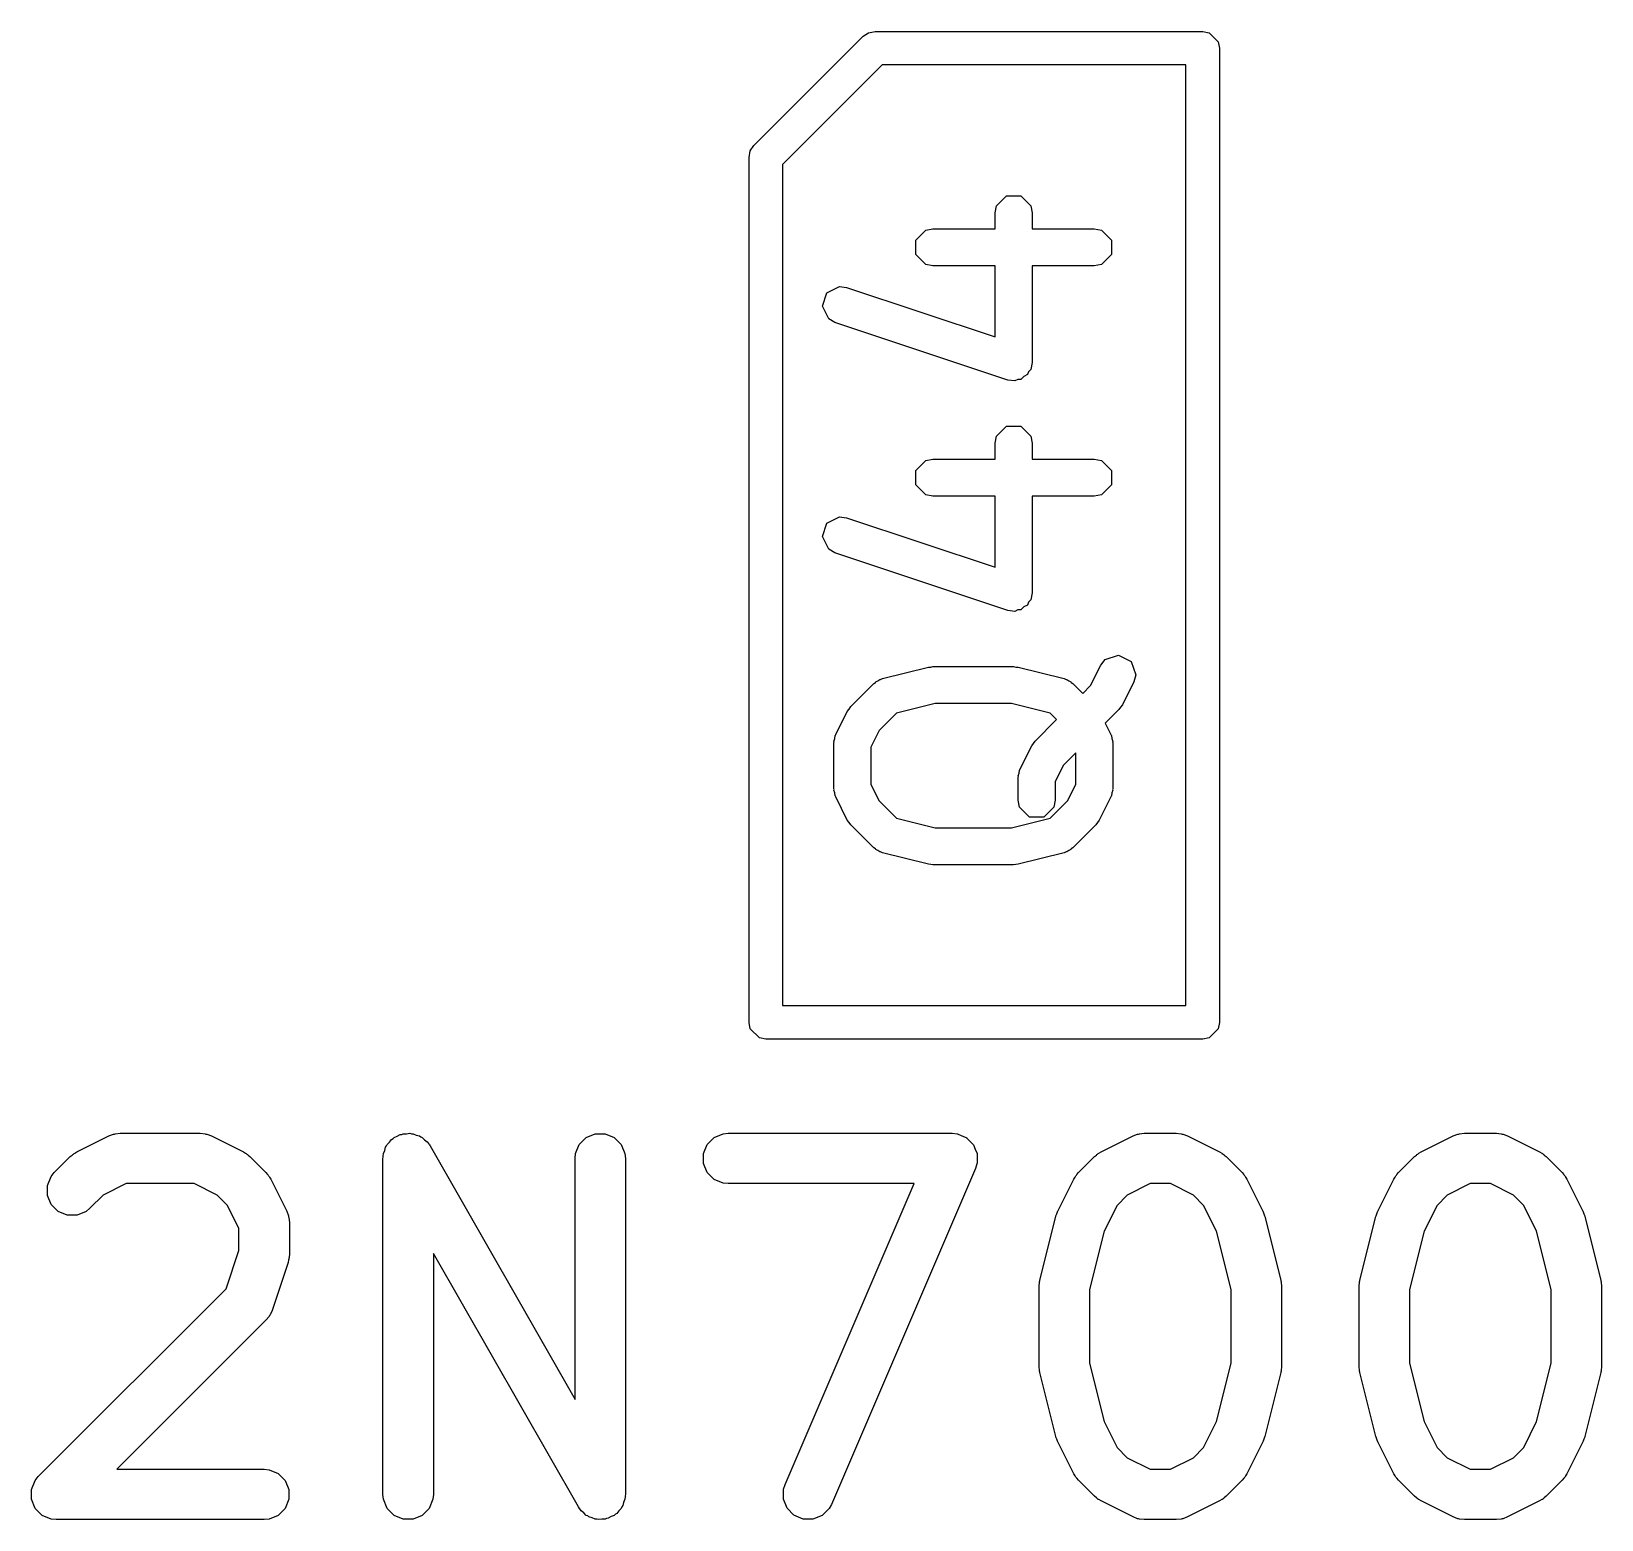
# Model space of a CAD drawing. Header units: millimetres. Extents: x 129 to 276, y -185 to -58.
# Drawn here: x 128.915 to 133.587, y -106.68 to -102.25 of the extents above; entities that cross this region are included whole.
import ezdxf

# ---------------------------------------------------------------- set-up
doc = ezdxf.new("R2010")
doc.units = ezdxf.units.MM
doc.layers.add('F.Fab', color=9, linetype='CONTINUOUS', true_color=0xafafaf)

msp = doc.modelspace()

# ---------------------------------------------------------------- linework, layer by layer
at = {"layer": 'F.Fab', "linetype": 'CONTINUOUS'}
for p, q in [((131.064645, -102.589645), (131.389644, -102.264645)), ((131.389644, -102.264645), (131.405865, -102.253806)), ((131.405865, -102.253806), (131.405866, -102.253806)), ((131.405866, -102.253806), (131.425, -102.25)), ((131.425, -102.25), (132.4, -102.25)), ((132.4, -102.25), (132.419134, -102.253806)), ((132.419134, -102.253806), (132.446194, -102.280866)), ((132.446194, -102.280866), (132.45, -102.3)), ((132.45, -102.3), (132.45, -105.2)), ((131.445711, -102.35), (131.15, -102.64571)), ((132.35, -102.35), (131.445711, -102.35)), ((132.35, -105.15), (132.35, -102.35)), ((131.053806, -102.605866), (131.064645, -102.589645)), ((131.05, -102.625), (131.053806, -102.605866)), ((131.05, -105.2), (131.05, -102.625)), ((131.15, -102.64571), (131.15, -105.15)), ((131.786552, -102.768951), (131.816317, -102.739186)), ((131.816317, -102.739186), (131.858413, -102.739186)), ((131.858413, -102.739186), (131.888178, -102.768951)), ((131.782365, -102.789999), (131.786552, -102.768951)), ((131.782365, -102.837857), (131.782365, -102.789999)), ((131.888178, -102.768951), (131.892365, -102.789999)), ((131.892365, -102.789999), (131.892365, -102.837857)), ((131.576317, -102.842044), (131.597365, -102.837857)), ((131.597365, -102.837857), (131.782365, -102.837857)), ((131.892365, -102.837857), (132.077365, -102.837857)), ((132.077365, -102.837857), (132.098413, -102.842044)), ((131.546552, -102.871809), (131.576317, -102.842044)), ((131.546552, -102.913905), (131.546552, -102.871809)), ((132.098413, -102.842044), (132.128178, -102.871809)), ((132.128178, -102.871809), (132.128178, -102.913905)), ((131.576317, -102.94367), (131.546552, -102.913905)), ((132.128178, -102.913905), (132.098413, -102.94367)), ((131.597365, -102.947857), (131.576317, -102.94367)), ((131.782365, -102.947857), (131.597365, -102.947857)), ((131.782365, -103.159405), (131.782365, -102.947857)), ((132.077365, -102.947857), (131.892365, -102.947857)), ((131.892365, -102.947857), (131.892365, -103.235714)), ((132.098413, -102.94367), (132.077365, -102.947857)), ((131.281531, -103.028249), (131.319181, -103.009424)), ((131.319181, -103.009424), (131.340473, -103.012107)), ((131.340473, -103.012107), (131.782365, -103.159405)), ((131.268219, -103.068184), (131.281531, -103.028249)), ((131.287044, -103.105834), (131.268219, -103.068184)), ((131.305687, -103.116463), (131.287044, -103.105834)), ((131.819972, -103.287891), (131.305687, -103.116463)), ((131.888178, -103.256762), (131.881776, -103.263163)), ((131.892365, -103.235714), (131.888178, -103.256762)), ((131.841264, -103.290575), (131.819972, -103.287891)), ((131.84936, -103.286527), (131.841264, -103.290575)), ((131.858413, -103.286527), (131.84936, -103.286527)), ((131.867466, -103.277474), (131.858413, -103.286527)), ((131.878914, -103.27175), (131.867466, -103.277474)), ((131.881776, -103.263163), (131.878914, -103.27175)), ((131.786552, -103.454665), (131.816317, -103.4249)), ((131.816317, -103.4249), (131.858413, -103.4249)), ((131.858413, -103.4249), (131.888178, -103.454665)), ((131.782365, -103.475713), (131.786552, -103.454665)), ((131.782365, -103.523571), (131.782365, -103.475713)), ((131.888178, -103.454665), (131.892365, -103.475713)), ((131.892365, -103.475713), (131.892365, -103.523571)), ((131.546552, -103.557523), (131.576317, -103.527758)), ((131.576317, -103.527758), (131.597365, -103.523571)), ((131.597365, -103.523571), (131.782365, -103.523571)), ((131.892365, -103.523571), (132.077365, -103.523571)), ((132.077365, -103.523571), (132.098413, -103.527758)), ((132.098413, -103.527758), (132.128178, -103.557523)), ((131.546552, -103.599619), (131.546552, -103.557523)), ((132.128178, -103.557523), (132.128178, -103.599619)), ((131.576317, -103.629384), (131.546552, -103.599619)), ((131.597365, -103.633571), (131.576317, -103.629384)), ((132.098413, -103.629384), (132.077365, -103.633571)), ((132.128178, -103.599619), (132.098413, -103.629384)), ((131.782365, -103.633571), (131.597365, -103.633571)), ((131.782365, -103.845119), (131.782365, -103.633571)), ((132.077365, -103.633571), (131.892365, -103.633571)), ((131.892365, -103.633571), (131.892365, -103.921428)), ((131.268219, -103.753898), (131.281531, -103.713963)), ((131.281531, -103.713963), (131.319181, -103.695138)), ((131.319181, -103.695138), (131.340473, -103.697821)), ((131.340473, -103.697821), (131.782365, -103.845119)), ((131.287044, -103.791548), (131.268219, -103.753898)), ((131.305687, -103.802177), (131.287044, -103.791548)), ((131.819972, -103.973605), (131.305687, -103.802177)), ((131.878914, -103.957464), (131.867466, -103.963188)), ((131.881776, -103.948877), (131.878914, -103.957464)), ((131.888178, -103.942476), (131.881776, -103.948877)), ((131.892365, -103.921428), (131.888178, -103.942476)), ((131.841264, -103.976289), (131.819972, -103.973605)), ((131.84936, -103.972241), (131.841264, -103.976289)), ((131.858413, -103.972241), (131.84936, -103.972241)), ((131.867466, -103.963188), (131.858413, -103.972241)), ((131.446883, -104.176641), (131.584026, -104.142356)), ((131.584026, -104.142356), (131.590757, -104.142028)), ((131.590757, -104.142028), (131.597365, -104.140714)), ((131.597365, -104.140714), (131.837365, -104.140714)), ((131.837365, -104.140714), (131.843972, -104.142028)), ((131.843972, -104.142028), (131.850704, -104.142356)), ((131.850704, -104.142356), (131.987848, -104.176641)), ((132.06645, -104.197418), (132.096744, -104.136831)), ((132.096744, -104.136831), (132.109902, -104.119878)), ((132.109902, -104.119878), (132.149836, -104.106566)), ((132.149836, -104.106566), (132.187487, -104.125393)), ((132.187487, -104.125393), (132.200798, -104.165327)), ((131.35276, -104.25968), (131.421331, -104.191108)), ((131.421331, -104.191108), (131.426284, -104.187798)), ((131.426284, -104.187798), (131.427479, -104.185808)), ((131.427479, -104.185808), (131.433572, -104.182929)), ((131.433572, -104.182929), (131.439175, -104.179186)), ((131.439175, -104.179186), (131.441496, -104.179185)), ((131.441496, -104.179185), (131.446883, -104.176641)), ((131.987848, -104.176641), (131.993235, -104.179186)), ((131.993235, -104.179186), (131.995555, -104.179186)), ((131.995555, -104.179186), (132.001155, -104.182927)), ((132.001155, -104.182927), (132.007252, -104.185808)), ((132.007252, -104.185808), (132.008446, -104.187799)), ((132.008446, -104.187799), (132.013399, -104.191108)), ((132.013399, -104.191108), (132.043079, -104.220788)), ((132.19513, -104.186025), (132.160844, -104.254596)), ((132.200798, -104.165327), (132.19513, -104.186025)), ((132.043079, -104.220788), (132.06645, -104.197418)), ((131.308172, -104.342545), (131.342458, -104.273974)), ((131.342458, -104.273974), (131.347857, -104.267017)), ((131.347857, -104.267017), (131.35276, -104.25968)), ((131.488339, -104.279662), (131.436852, -104.331151)), ((131.604137, -104.250714), (131.488339, -104.279662)), ((131.830594, -104.250714), (131.604137, -104.250714)), ((131.946389, -104.279662), (131.830594, -104.250714)), ((131.965297, -104.29857), (131.946389, -104.279662)), ((132.150542, -104.268889), (132.110001, -104.30943)), ((132.15544, -104.261558), (132.150542, -104.268889)), ((132.160844, -104.254596), (132.15544, -104.261558)), ((131.436852, -104.331151), (131.412365, -104.380125)), ((131.901331, -104.362537), (131.965297, -104.29857)), ((132.110001, -104.30943), (132.126558, -104.342545)), ((131.302365, -104.367142), (131.302902, -104.364439)), ((131.302365, -104.504285), (131.302365, -104.367142)), ((131.302504, -104.363243), (131.304831, -104.354745)), ((131.302902, -104.364439), (131.302504, -104.363243)), ((131.304831, -104.354745), (131.306552, -104.346094)), ((131.306552, -104.346094), (131.307444, -104.345201)), ((131.307444, -104.345201), (131.308172, -104.342545)), ((131.412365, -104.380125), (131.412365, -104.491301)), ((131.856743, -104.445403), (131.891028, -104.376832)), ((131.891028, -104.376832), (131.896434, -104.369865)), ((131.896434, -104.369865), (131.901331, -104.362537)), ((132.126558, -104.342545), (132.127285, -104.345201)), ((132.127285, -104.345201), (132.128178, -104.346094)), ((132.128178, -104.346094), (132.129899, -104.354747)), ((132.129899, -104.354747), (132.132226, -104.363244)), ((132.132226, -104.363244), (132.131827, -104.364439)), ((132.131827, -104.364439), (132.132365, -104.367142)), ((132.132365, -104.367142), (132.132365, -104.504285)), ((132.022365, -104.397067), (131.985423, -104.434008)), ((132.022365, -104.491301), (132.022365, -104.397067)), ((131.850937, -104.469999), (131.851474, -104.467298)), ((131.850937, -104.538571), (131.850937, -104.469999)), ((131.851075, -104.466101), (131.853404, -104.457592)), ((131.851474, -104.467298), (131.851075, -104.466101)), ((131.853404, -104.457592), (131.855124, -104.448951)), ((131.855124, -104.448951), (131.856015, -104.448059)), ((131.856015, -104.448059), (131.856743, -104.445403)), ((131.985423, -104.434008), (131.960937, -104.482982)), ((131.302902, -104.506987), (131.302365, -104.504285)), ((131.302504, -104.508183), (131.302902, -104.506987)), ((131.30483, -104.516679), (131.302504, -104.508183)), ((131.306552, -104.525333), (131.30483, -104.516679)), ((131.412365, -104.491301), (131.436853, -104.540277)), ((131.960937, -104.482982), (131.960937, -104.538571)), ((131.997876, -104.540278), (132.022365, -104.491301)), ((132.129898, -104.516684), (132.128178, -104.525333)), ((132.132226, -104.508183), (132.129898, -104.516684)), ((132.132365, -104.504285), (132.131827, -104.506987)), ((132.131827, -104.506987), (132.132226, -104.508183)), ((131.307444, -104.526225), (131.306552, -104.525333)), ((131.308172, -104.528882), (131.307444, -104.526225)), ((131.342458, -104.597454), (131.308172, -104.528882)), ((131.436853, -104.540277), (131.48834, -104.591764)), ((131.855124, -104.559619), (131.850937, -104.538571)), ((131.884889, -104.589384), (131.855124, -104.559619)), ((131.95675, -104.559619), (131.926985, -104.589384)), ((131.946389, -104.591764), (131.997876, -104.540278)), ((131.960937, -104.538571), (131.95675, -104.559619)), ((132.126559, -104.528882), (132.092274, -104.597453)), ((132.127286, -104.526224), (132.126559, -104.528882)), ((132.128178, -104.525333), (132.127286, -104.526224)), ((131.34786, -104.604414), (131.342458, -104.597454)), ((131.35276, -104.611748), (131.34786, -104.604414)), ((131.421331, -104.680319), (131.35276, -104.611748)), ((131.48834, -104.591764), (131.604137, -104.620714)), ((131.830593, -104.620714), (131.946389, -104.591764)), ((131.926985, -104.589384), (131.884889, -104.589384)), ((132.081971, -104.611748), (132.013399, -104.680319)), ((132.086867, -104.604419), (132.081971, -104.611748)), ((132.092274, -104.597453), (132.086867, -104.604419)), ((131.604137, -104.620714), (131.830593, -104.620714)), ((131.426283, -104.683627), (131.421331, -104.680319)), ((131.427478, -104.685619), (131.426283, -104.683627)), ((131.433574, -104.688499), (131.427478, -104.685619)), ((131.439175, -104.692241), (131.433574, -104.688499)), ((131.441495, -104.692241), (131.439175, -104.692241)), ((131.446882, -104.694786), (131.441495, -104.692241)), ((131.584026, -104.729072), (131.446882, -104.694786)), ((131.987848, -104.694786), (131.850705, -104.729072)), ((131.993233, -104.692241), (131.987848, -104.694786)), ((131.995555, -104.692242), (131.993233, -104.692241)), ((132.001159, -104.688497), (131.995555, -104.692242)), ((132.007252, -104.685619), (132.001159, -104.688497)), ((132.008446, -104.683628), (132.007252, -104.685619)), ((132.013399, -104.680319), (132.008446, -104.683628)), ((131.590757, -104.729399), (131.584026, -104.729072)), ((131.597365, -104.730714), (131.590757, -104.729399)), ((131.837365, -104.730714), (131.597365, -104.730714)), ((131.843972, -104.729399), (131.837365, -104.730714)), ((131.850705, -104.729072), (131.843972, -104.729399)), ((131.15, -105.15), (132.35, -105.15)), ((131.053806, -105.219134), (131.05, -105.2)), ((131.080866, -105.246194), (131.053806, -105.219134)), ((132.446194, -105.219134), (132.419134, -105.246194)), ((132.45, -105.2), (132.446194, -105.219134)), ((131.1, -105.25), (131.080866, -105.246194)), ((132.4, -105.25), (131.1, -105.25)), ((132.419134, -105.246194), (132.4, -105.25)), ((129.049792, -105.585356), (129.14503, -105.537737)), ((129.14503, -105.537737), (129.158761, -105.532482)), ((129.158761, -105.532482), (129.16145, -105.53229)), ((129.16145, -105.53229), (129.163939, -105.53126)), ((129.163939, -105.53126), (129.178571, -105.529819)), ((129.178571, -105.529819), (129.416666, -105.529819)), ((129.416666, -105.529819), (129.431298, -105.53126)), ((129.431298, -105.53126), (129.433787, -105.532291)), ((129.433787, -105.532291), (129.436475, -105.532482)), ((129.436475, -105.532482), (129.450207, -105.537737)), ((129.450207, -105.537737), (129.545445, -105.585356)), ((129.980404, -105.5561), (129.986514, -105.548211)), ((129.986514, -105.548211), (129.990667, -105.545837)), ((129.990667, -105.545837), (129.994046, -105.542459)), ((129.994046, -105.542459), (130.003258, -105.538642)), ((130.003258, -105.538642), (130.011923, -105.533692)), ((130.011923, -105.533692), (130.016666, -105.533089)), ((130.016666, -105.533089), (130.021082, -105.53126)), ((130.021082, -105.53126), (130.031056, -105.53126)), ((130.031056, -105.53126), (130.040953, -105.530002)), ((130.040953, -105.530002), (130.045565, -105.53126)), ((130.045565, -105.53126), (130.050346, -105.53126)), ((130.050346, -105.53126), (130.059561, -105.535077)), ((130.059561, -105.535077), (130.069185, -105.537702)), ((130.069185, -105.537702), (130.072965, -105.540629)), ((130.072965, -105.540629), (130.077382, -105.542459)), ((130.077382, -105.542459), (130.084432, -105.549509)), ((130.544782, -105.563151), (130.565474, -105.542459)), ((130.565474, -105.542459), (130.59251, -105.53126)), ((130.59251, -105.53126), (130.621774, -105.53126)), ((130.621774, -105.53126), (130.64881, -105.542459)), ((130.64881, -105.542459), (130.669502, -105.563151)), ((130.925735, -105.563151), (130.946427, -105.542459)), ((130.946427, -105.542459), (130.973463, -105.53126)), ((130.973463, -105.53126), (130.988095, -105.529819)), ((130.988095, -105.529819), (131.654761, -105.529819)), ((131.654761, -105.529819), (131.669393, -105.53126)), ((131.669393, -105.53126), (131.669823, -105.531438)), ((131.669823, -105.531438), (131.670288, -105.531444)), ((131.670288, -105.531444), (131.683294, -105.537018)), ((131.683294, -105.537018), (131.696429, -105.542459)), ((131.696429, -105.542459), (131.696758, -105.542788)), ((131.696758, -105.542788), (131.697186, -105.542972)), ((131.697186, -105.542972), (131.707081, -105.553111)), ((132.097411, -105.585356), (132.192649, -105.537737)), ((132.192649, -105.537737), (132.20638, -105.532482)), ((132.20638, -105.532482), (132.209069, -105.53229)), ((132.209069, -105.53229), (132.211558, -105.53126)), ((132.211558, -105.53126), (132.22619, -105.529819)), ((132.22619, -105.529819), (132.321428, -105.529819)), ((132.321428, -105.529819), (132.33606, -105.53126)), ((132.33606, -105.53126), (132.338549, -105.532291)), ((132.338549, -105.532291), (132.341237, -105.532482)), ((132.341237, -105.532482), (132.354969, -105.537737)), ((132.354969, -105.537737), (132.450207, -105.585356)), ((133.049792, -105.585356), (133.14503, -105.537737)), ((133.14503, -105.537737), (133.158761, -105.532482)), ((133.158761, -105.532482), (133.16145, -105.53229)), ((133.16145, -105.53229), (133.163939, -105.53126)), ((133.163939, -105.53126), (133.178571, -105.529819)), ((133.178571, -105.529819), (133.273809, -105.529819)), ((133.273809, -105.529819), (133.288441, -105.53126)), ((133.288441, -105.53126), (133.29093, -105.532291)), ((133.29093, -105.532291), (133.293618, -105.532482)), ((133.293618, -105.532482), (133.30735, -105.537737)), ((133.30735, -105.537737), (133.402588, -105.585356)), ((129.0303, -105.599405), (129.036049, -105.594686)), ((129.036049, -105.594686), (129.037349, -105.593188)), ((129.037349, -105.593188), (129.039608, -105.591766)), ((129.039608, -105.591766), (129.041665, -105.590078)), ((129.041665, -105.590078), (129.043492, -105.58932)), ((129.043492, -105.58932), (129.049792, -105.585356)), ((129.545445, -105.585356), (129.551744, -105.58932)), ((129.551744, -105.58932), (129.553572, -105.590078)), ((129.553572, -105.590078), (129.555628, -105.591766)), ((129.555628, -105.591766), (129.557888, -105.593188)), ((129.557888, -105.593188), (129.559187, -105.594686)), ((129.559187, -105.594686), (129.564937, -105.599405)), ((129.961418, -105.597669), (129.962155, -105.590187)), ((129.962155, -105.590187), (129.965972, -105.580971)), ((129.965972, -105.580971), (129.968597, -105.571348)), ((129.968597, -105.571348), (129.971524, -105.567567)), ((129.971524, -105.567567), (129.973354, -105.563151)), ((129.973354, -105.563151), (129.980404, -105.5561)), ((130.084432, -105.549509), (130.092322, -105.555619)), ((130.092322, -105.555619), (130.096674, -105.561751)), ((130.096674, -105.561751), (130.098074, -105.563151)), ((130.098074, -105.563151), (130.098643, -105.564525)), ((130.098643, -105.564525), (130.100832, -105.567609)), ((130.100832, -105.567609), (130.532142, -106.322402)), ((130.532142, -105.604819), (130.533583, -105.590187)), ((130.533583, -105.590187), (130.544782, -105.563151)), ((130.669502, -105.563151), (130.680701, -105.590187)), ((130.680701, -105.590187), (130.682142, -105.604819)), ((130.914536, -105.590187), (130.925735, -105.563151)), ((130.914536, -105.619451), (130.914536, -105.590187)), ((131.707081, -105.553111), (131.717121, -105.563151)), ((131.717121, -105.563151), (131.717299, -105.563581)), ((131.717299, -105.563581), (131.717625, -105.563915)), ((131.717625, -105.563915), (131.722898, -105.577097)), ((131.722898, -105.577097), (131.72832, -105.590187)), ((131.72832, -105.590187), (131.72832, -105.590652)), ((131.72832, -105.590652), (131.728493, -105.591085)), ((131.728493, -105.591085), (131.72832, -105.605265)), ((132.077919, -105.599405), (132.083668, -105.594686)), ((132.083668, -105.594686), (132.084968, -105.593188)), ((132.084968, -105.593188), (132.087227, -105.591766)), ((132.087227, -105.591766), (132.089284, -105.590078)), ((132.089284, -105.590078), (132.091111, -105.58932)), ((132.091111, -105.58932), (132.097411, -105.585356)), ((132.450207, -105.585356), (132.456506, -105.58932)), ((132.456506, -105.58932), (132.458334, -105.590078)), ((132.458334, -105.590078), (132.46039, -105.591766)), ((132.46039, -105.591766), (132.46265, -105.593188)), ((132.46265, -105.593188), (132.463949, -105.594686)), ((132.463949, -105.594686), (132.469699, -105.599405)), ((133.0303, -105.599405), (133.036049, -105.594686)), ((133.036049, -105.594686), (133.037349, -105.593188)), ((133.037349, -105.593188), (133.039608, -105.591766)), ((133.039608, -105.591766), (133.041665, -105.590078)), ((133.041665, -105.590078), (133.043492, -105.58932)), ((133.043492, -105.58932), (133.049792, -105.585356)), ((133.402588, -105.585356), (133.408887, -105.58932)), ((133.408887, -105.58932), (133.410715, -105.590078)), ((133.410715, -105.590078), (133.412771, -105.591766)), ((133.412771, -105.591766), (133.415031, -105.593188)), ((133.415031, -105.593188), (133.41633, -105.594686)), ((133.41633, -105.594686), (133.42208, -105.599405)), ((128.982681, -105.647024), (129.0303, -105.599405)), ((129.564937, -105.599405), (129.612556, -105.647024)), ((129.960714, -105.604819), (129.961084, -105.601055)), ((129.960714, -106.604819), (129.960714, -105.604819)), ((129.960897, -105.59958), (129.961418, -105.597669)), ((129.961084, -105.601055), (129.960897, -105.59958)), ((130.532142, -106.322402), (130.532142, -105.604819)), ((130.682142, -105.604819), (130.682142, -106.604819)), ((130.925735, -105.646487), (130.914536, -105.619451)), ((131.723697, -105.634363), (131.295126, -106.634363)), ((131.728136, -105.620347), (131.723697, -105.634363)), ((131.728141, -105.619881), (131.728136, -105.620347)), ((131.72832, -105.619451), (131.728141, -105.619881)), ((131.72832, -105.605265), (131.72832, -105.619451)), ((132.0303, -105.647024), (132.077919, -105.599405)), ((132.469699, -105.599405), (132.517318, -105.647024)), ((132.982681, -105.647024), (133.0303, -105.599405)), ((133.42208, -105.599405), (133.469699, -105.647024)), ((128.962155, -105.685426), (128.973354, -105.658389)), ((128.962155, -105.714688), (128.962155, -105.685426)), ((128.973354, -105.658389), (128.982681, -105.647024)), ((129.196276, -105.679819), (129.12776, -105.714077)), ((129.398961, -105.679819), (129.196276, -105.679819)), ((129.467477, -105.714077), (129.398961, -105.679819)), ((129.612556, -105.647024), (129.617274, -105.652773)), ((129.617274, -105.652773), (129.618773, -105.654073)), ((129.618773, -105.654073), (129.620194, -105.656332)), ((129.620194, -105.656332), (129.621883, -105.658389)), ((129.621883, -105.658389), (129.62264, -105.660216)), ((129.62264, -105.660216), (129.626605, -105.666516)), ((129.626605, -105.666516), (129.674224, -105.761754)), ((130.946427, -105.667179), (130.925735, -105.646487)), ((130.973463, -105.678378), (130.946427, -105.667179)), ((130.988095, -105.679819), (130.973463, -105.678378)), ((131.54102, -105.679819), (130.988095, -105.679819)), ((131.157254, -106.575275), (131.54102, -105.679819)), ((131.968632, -105.761754), (132.016251, -105.666516)), ((132.016251, -105.666516), (132.020215, -105.660216)), ((132.020215, -105.660216), (132.020973, -105.658389)), ((132.020973, -105.658389), (132.022661, -105.656332)), ((132.022661, -105.656332), (132.024083, -105.654073)), ((132.024083, -105.654073), (132.025581, -105.652773)), ((132.025581, -105.652773), (132.0303, -105.647024)), ((132.243895, -105.679819), (132.175379, -105.714077)), ((132.303723, -105.679819), (132.243895, -105.679819)), ((132.372239, -105.714077), (132.303723, -105.679819)), ((132.517318, -105.647024), (132.522036, -105.652773)), ((132.522036, -105.652773), (132.523535, -105.654073)), ((132.523535, -105.654073), (132.524956, -105.656332)), ((132.524956, -105.656332), (132.526645, -105.658389)), ((132.526645, -105.658389), (132.527402, -105.660216)), ((132.527402, -105.660216), (132.531367, -105.666516)), ((132.531367, -105.666516), (132.578986, -105.761754)), ((132.921013, -105.761754), (132.968632, -105.666516)), ((132.968632, -105.666516), (132.972596, -105.660216)), ((132.972596, -105.660216), (132.973354, -105.658389)), ((132.973354, -105.658389), (132.975042, -105.656332)), ((132.975042, -105.656332), (132.976464, -105.654073)), ((132.976464, -105.654073), (132.977962, -105.652773)), ((132.977962, -105.652773), (132.982681, -105.647024)), ((133.196276, -105.679819), (133.12776, -105.714077)), ((133.256104, -105.679819), (133.196276, -105.679819)), ((133.32462, -105.714077), (133.256104, -105.679819)), ((133.469699, -105.647024), (133.474417, -105.652773)), ((133.474417, -105.652773), (133.475916, -105.654073)), ((133.475916, -105.654073), (133.477337, -105.656332)), ((133.477337, -105.656332), (133.479026, -105.658389)), ((133.479026, -105.658389), (133.479783, -105.660216)), ((133.479783, -105.660216), (133.483748, -105.666516)), ((133.483748, -105.666516), (133.531367, -105.761754)), ((128.973354, -105.741725), (128.962155, -105.714688)), ((129.12776, -105.714077), (129.088747, -105.75309)), ((129.497884, -105.744484), (129.467477, -105.714077)), ((132.175379, -105.714077), (132.144972, -105.744484)), ((132.402646, -105.744484), (132.372239, -105.714077)), ((133.12776, -105.714077), (133.097353, -105.744484)), ((133.355027, -105.744484), (133.32462, -105.714077)), ((128.994046, -105.762417), (128.973354, -105.741725)), ((129.021083, -105.773616), (128.994046, -105.762417)), ((129.050345, -105.773616), (129.021083, -105.773616)), ((129.077382, -105.762417), (129.050345, -105.773616)), ((129.088747, -105.75309), (129.077382, -105.762417)), ((129.532142, -105.813), (129.497884, -105.744484)), ((129.674224, -105.761754), (129.679479, -105.775485)), ((129.679479, -105.775485), (129.67967, -105.778174)), ((129.67967, -105.778174), (129.680701, -105.780663)), ((129.680701, -105.780663), (129.682142, -105.795295)), ((131.915334, -105.967581), (131.962953, -105.777105)), ((131.962953, -105.777105), (131.963338, -105.776025)), ((131.963338, -105.776025), (131.963377, -105.775486)), ((131.963377, -105.775486), (131.965704, -105.769404)), ((131.965704, -105.769404), (131.9679, -105.763259)), ((131.9679, -105.763259), (131.968222, -105.762823)), ((131.968222, -105.762823), (131.968632, -105.761754)), ((132.144972, -105.744484), (132.106478, -105.821471)), ((132.441139, -105.821471), (132.402646, -105.744484)), ((132.578986, -105.761754), (132.579395, -105.762823)), ((132.579395, -105.762823), (132.579718, -105.763259)), ((132.579718, -105.763259), (132.58191, -105.769395)), ((132.58191, -105.769395), (132.584241, -105.775485)), ((132.584241, -105.775485), (132.584279, -105.776025)), ((132.584279, -105.776025), (132.584665, -105.777105)), ((132.584665, -105.777105), (132.632284, -105.967581)), ((132.867715, -105.967581), (132.915334, -105.777105)), ((132.915334, -105.777105), (132.915719, -105.776025)), ((132.915719, -105.776025), (132.915758, -105.775486)), ((132.915758, -105.775486), (132.918085, -105.769404)), ((132.918085, -105.769404), (132.920281, -105.763259)), ((132.920281, -105.763259), (132.920603, -105.762823)), ((132.920603, -105.762823), (132.921013, -105.761754)), ((133.097353, -105.744484), (133.058859, -105.821471)), ((133.39352, -105.821471), (133.355027, -105.744484)), ((133.531367, -105.761754), (133.531776, -105.762823)), ((133.531776, -105.762823), (133.532099, -105.763259)), ((133.532099, -105.763259), (133.534291, -105.769395)), ((133.534291, -105.769395), (133.536622, -105.775485)), ((133.536622, -105.775485), (133.53666, -105.776025)), ((133.53666, -105.776025), (133.537046, -105.777105)), ((133.537046, -105.777105), (133.584665, -105.967581)), ((129.532142, -105.878363), (129.532142, -105.813)), ((129.682142, -105.795295), (129.682142, -105.890533)), ((132.106478, -105.821471), (132.063095, -105.995005)), ((132.484523, -105.995005), (132.441139, -105.821471)), ((133.058859, -105.821471), (133.015476, -105.995005)), ((133.436904, -105.995005), (133.39352, -105.821471)), ((129.49397, -105.992876), (129.532142, -105.878363)), ((129.678293, -105.914251), (129.630674, -106.057107)), ((129.679942, -105.906995), (129.678293, -105.914251)), ((129.680701, -105.905165), (129.679942, -105.906995)), ((129.680962, -105.902511), (129.680701, -105.905165)), ((129.681553, -105.899914), (129.680962, -105.902511)), ((129.682142, -105.890533), (129.681412, -105.897939)), ((129.681412, -105.897939), (129.681553, -105.899914)), ((130.542024, -106.64203), (130.110714, -105.887235)), ((130.110714, -105.887235), (130.110714, -106.604819)), ((131.914958, -105.970117), (131.915334, -105.967581)), ((132.632284, -105.967581), (132.632659, -105.970117)), ((132.867339, -105.970117), (132.867715, -105.967581)), ((133.584665, -105.967581), (133.58504, -105.970117)), ((128.935062, -106.551786), (129.49397, -105.992876)), ((131.913095, -105.985771), (131.913346, -105.983217)), ((131.913095, -106.223866), (131.913095, -105.985771)), ((131.913184, -105.982125), (131.913993, -105.976651)), ((131.913346, -105.983217), (131.913184, -105.982125)), ((131.913993, -105.976651), (131.914536, -105.971139)), ((131.914536, -105.971139), (131.914958, -105.970117)), ((132.063095, -105.995005), (132.063095, -106.214632)), ((132.484523, -106.214632), (132.484523, -105.995005)), ((132.632659, -105.970117), (132.633082, -105.971139)), ((132.633082, -105.971139), (132.633624, -105.976651)), ((132.633624, -105.976651), (132.634434, -105.982125)), ((132.634434, -105.982125), (132.634271, -105.983217)), ((132.634271, -105.983217), (132.634523, -105.985771)), ((132.634523, -105.985771), (132.634523, -106.223866)), ((132.865476, -105.985771), (132.865727, -105.983217)), ((132.865476, -106.223866), (132.865476, -105.985771)), ((132.865565, -105.982125), (132.866374, -105.976651)), ((132.865727, -105.983217), (132.865565, -105.982125)), ((132.866374, -105.976651), (132.866917, -105.971139)), ((132.866917, -105.971139), (132.867339, -105.970117)), ((133.015476, -105.995005), (133.015476, -106.214632)), ((133.436904, -106.214632), (133.436904, -105.995005)), ((133.58504, -105.970117), (133.585463, -105.971139)), ((133.585463, -105.971139), (133.586005, -105.976651)), ((133.586005, -105.976651), (133.586815, -105.982125)), ((133.586815, -105.982125), (133.586652, -105.983217)), ((133.586652, -105.983217), (133.586904, -105.985771)), ((133.586904, -105.985771), (133.586904, -106.223866)), ((129.630674, -106.057107), (129.62468, -106.070533)), ((129.612556, -106.086423), (129.169161, -106.529819)), ((129.621884, -106.075058), (129.612556, -106.086423)), ((129.622915, -106.072567), (129.621884, -106.075058)), ((129.62468, -106.070533), (129.622915, -106.072567)), ((131.913346, -106.226419), (131.913095, -106.223866)), ((131.913184, -106.227512), (131.913346, -106.226419)), ((131.913993, -106.232985), (131.913184, -106.227512)), ((131.914536, -106.238498), (131.913993, -106.232985)), ((131.914958, -106.239519), (131.914536, -106.238498)), ((131.915334, -106.242056), (131.914958, -106.239519)), ((131.962953, -106.432532), (131.915334, -106.242056)), ((132.063095, -106.214632), (132.106478, -106.388166)), ((132.441139, -106.388166), (132.484523, -106.214632)), ((132.632284, -106.242056), (132.584665, -106.432532)), ((132.632659, -106.239519), (132.632284, -106.242056)), ((132.633082, -106.238498), (132.632659, -106.239519)), ((132.633624, -106.232985), (132.633082, -106.238498)), ((132.634434, -106.227512), (132.633624, -106.232985)), ((132.634523, -106.223866), (132.634271, -106.226419)), ((132.634271, -106.226419), (132.634434, -106.227512)), ((132.865727, -106.226419), (132.865476, -106.223866)), ((132.865565, -106.227512), (132.865727, -106.226419)), ((132.866374, -106.232985), (132.865565, -106.227512)), ((132.866917, -106.238498), (132.866374, -106.232985)), ((132.867339, -106.239519), (132.866917, -106.238498)), ((132.867715, -106.242056), (132.867339, -106.239519)), ((132.915334, -106.432532), (132.867715, -106.242056)), ((133.015476, -106.214632), (133.058859, -106.388166)), ((133.39352, -106.388166), (133.436904, -106.214632)), ((133.584665, -106.242056), (133.537046, -106.432532)), ((133.58504, -106.239519), (133.584665, -106.242056)), ((133.585463, -106.238498), (133.58504, -106.239519)), ((133.586005, -106.232985), (133.585463, -106.238498)), ((133.586815, -106.227512), (133.586005, -106.232985)), ((133.586904, -106.223866), (133.586652, -106.226419)), ((133.586652, -106.226419), (133.586815, -106.227512)), ((132.106478, -106.388166), (132.144972, -106.465153)), ((132.402645, -106.465153), (132.441139, -106.388166)), ((133.058859, -106.388166), (133.097353, -106.465153)), ((133.355026, -106.465153), (133.39352, -106.388166)), ((131.963338, -106.433611), (131.962953, -106.432532)), ((131.963377, -106.434151), (131.963338, -106.433611)), ((131.965704, -106.440232), (131.963377, -106.434151)), ((132.584241, -106.434152), (132.58191, -106.440241)), ((132.584279, -106.433611), (132.584241, -106.434152)), ((132.584665, -106.432532), (132.584279, -106.433611)), ((132.915719, -106.433611), (132.915334, -106.432532)), ((132.915758, -106.434151), (132.915719, -106.433611)), ((132.918085, -106.440232), (132.915758, -106.434151)), ((133.536622, -106.434152), (133.534291, -106.440241)), ((133.53666, -106.433611), (133.536622, -106.434152)), ((133.537046, -106.432532), (133.53666, -106.433611)), ((131.9679, -106.446378), (131.965704, -106.440232)), ((131.968222, -106.446813), (131.9679, -106.446378)), ((131.968632, -106.447883), (131.968222, -106.446813)), ((132.016251, -106.543121), (131.968632, -106.447883)), ((132.144972, -106.465153), (132.175379, -106.495561)), ((132.372238, -106.495561), (132.402645, -106.465153)), ((132.578986, -106.447883), (132.531367, -106.543121)), ((132.579395, -106.446813), (132.578986, -106.447883)), ((132.579718, -106.446378), (132.579395, -106.446813)), ((132.58191, -106.440241), (132.579718, -106.446378)), ((132.920281, -106.446378), (132.918085, -106.440232)), ((132.920603, -106.446813), (132.920281, -106.446378)), ((132.921013, -106.447883), (132.920603, -106.446813)), ((132.968632, -106.543121), (132.921013, -106.447883)), ((133.097353, -106.465153), (133.12776, -106.495561)), ((133.324619, -106.495561), (133.355026, -106.465153)), ((133.531367, -106.447883), (133.483748, -106.543121)), ((133.531776, -106.446813), (133.531367, -106.447883)), ((133.532099, -106.446378), (133.531776, -106.446813)), ((133.534291, -106.440241), (133.532099, -106.446378)), ((129.169161, -106.529819), (129.607142, -106.529819)), ((129.607142, -106.529819), (129.621774, -106.53126)), ((132.175379, -106.495561), (132.243895, -106.529819)), ((132.243895, -106.529819), (132.303723, -106.529819)), ((132.303723, -106.529819), (132.372238, -106.495561)), ((133.12776, -106.495561), (133.196276, -106.529819)), ((133.196276, -106.529819), (133.256104, -106.529819)), ((133.256104, -106.529819), (133.324619, -106.495561)), ((128.914536, -106.590187), (128.925735, -106.563151)), ((128.925735, -106.563151), (128.935062, -106.551786)), ((129.621774, -106.53126), (129.64881, -106.542459)), ((129.64881, -106.542459), (129.669502, -106.563151)), ((129.669502, -106.563151), (129.680701, -106.590187)), ((131.152815, -106.589292), (131.157254, -106.575275)), ((132.020214, -106.549417), (132.016251, -106.543121)), ((132.020972, -106.551247), (132.020214, -106.549417)), ((132.022661, -106.553305), (132.020972, -106.551247)), ((132.024083, -106.555564), (132.022661, -106.553305)), ((132.025581, -106.556863), (132.024083, -106.555564)), ((132.030299, -106.562612), (132.025581, -106.556863)), ((132.077918, -106.610232), (132.030299, -106.562612)), ((132.517318, -106.562613), (132.4697, -106.610232)), ((132.522036, -106.556863), (132.517318, -106.562613)), ((132.523535, -106.555564), (132.522036, -106.556863)), ((132.524956, -106.553305), (132.523535, -106.555564)), ((132.526646, -106.551247), (132.524956, -106.553305)), ((132.527403, -106.549417), (132.526646, -106.551247)), ((132.531367, -106.543121), (132.527403, -106.549417)), ((132.972595, -106.549417), (132.968632, -106.543121)), ((132.973353, -106.551247), (132.972595, -106.549417)), ((132.975042, -106.553305), (132.973353, -106.551247)), ((132.976464, -106.555564), (132.975042, -106.553305)), ((132.977962, -106.556863), (132.976464, -106.555564)), ((132.98268, -106.562612), (132.977962, -106.556863)), ((133.030299, -106.610232), (132.98268, -106.562612)), ((133.469699, -106.562613), (133.422081, -106.610232)), ((133.474417, -106.556863), (133.469699, -106.562613)), ((133.475916, -106.555564), (133.474417, -106.556863)), ((133.477337, -106.553305), (133.475916, -106.555564)), ((133.479027, -106.551247), (133.477337, -106.553305)), ((133.479784, -106.549417), (133.479027, -106.551247)), ((133.483748, -106.543121), (133.479784, -106.549417)), ((128.914536, -106.619451), (128.914536, -106.590187)), ((128.925735, -106.646487), (128.914536, -106.619451)), ((129.680701, -106.619451), (129.669502, -106.646487)), ((129.680701, -106.590187), (129.680701, -106.619451)), ((129.962155, -106.619451), (129.960714, -106.604819)), ((129.973354, -106.646487), (129.962155, -106.619451)), ((130.109273, -106.619451), (130.098074, -106.646487)), ((130.110714, -106.604819), (130.109273, -106.619451)), ((130.680701, -106.619451), (130.676883, -106.628666)), ((130.681437, -106.611968), (130.680701, -106.619451)), ((130.681959, -106.610058), (130.681437, -106.611968)), ((130.682142, -106.604819), (130.681771, -106.608582)), ((130.681771, -106.608582), (130.681959, -106.610058)), ((131.152458, -106.618553), (131.152815, -106.589292)), ((131.163326, -106.645723), (131.152458, -106.618553)), ((132.083667, -106.61495), (132.077918, -106.610232)), ((132.084968, -106.61645), (132.083667, -106.61495)), ((132.087227, -106.617872), (132.084968, -106.61645)), ((132.089284, -106.61956), (132.087227, -106.617872)), ((132.091111, -106.620317), (132.089284, -106.61956)), ((132.097411, -106.624282), (132.091111, -106.620317)), ((132.456506, -106.620317), (132.450207, -106.624282)), ((132.458334, -106.61956), (132.456506, -106.620317)), ((132.46039, -106.617872), (132.458334, -106.61956)), ((132.46265, -106.61645), (132.46039, -106.617872)), ((132.46395, -106.61495), (132.46265, -106.61645)), ((132.4697, -106.610232), (132.46395, -106.61495)), ((133.036048, -106.61495), (133.030299, -106.610232)), ((133.037349, -106.61645), (133.036048, -106.61495)), ((133.039608, -106.617872), (133.037349, -106.61645)), ((133.041665, -106.61956), (133.039608, -106.617872)), ((133.043492, -106.620317), (133.041665, -106.61956)), ((133.049792, -106.624282), (133.043492, -106.620317)), ((133.408887, -106.620317), (133.402588, -106.624282)), ((133.410715, -106.61956), (133.408887, -106.620317)), ((133.412771, -106.617872), (133.410715, -106.61956)), ((133.415031, -106.61645), (133.412771, -106.617872)), ((133.416331, -106.61495), (133.415031, -106.61645)), ((133.422081, -106.610232), (133.416331, -106.61495)), ((128.946427, -106.667179), (128.925735, -106.646487)), ((128.973463, -106.678378), (128.946427, -106.667179)), ((129.64881, -106.667179), (129.621774, -106.678378)), ((129.669502, -106.646487), (129.64881, -106.667179)), ((129.994046, -106.667179), (129.973354, -106.646487)), ((130.021082, -106.678378), (129.994046, -106.667179)), ((130.077382, -106.667179), (130.050346, -106.678378)), ((130.098074, -106.646487), (130.077382, -106.667179)), ((130.544213, -106.645114), (130.542024, -106.64203)), ((130.544782, -106.646487), (130.544213, -106.645114)), ((130.546179, -106.647884), (130.544782, -106.646487)), ((130.550534, -106.654019), (130.546179, -106.647884)), ((130.558422, -106.660127), (130.550534, -106.654019)), ((130.565474, -106.667179), (130.558422, -106.660127)), ((130.569892, -106.669009), (130.565474, -106.667179)), ((130.573672, -106.671936), (130.569892, -106.669009)), ((130.64881, -106.667179), (130.639597, -106.670995)), ((130.652188, -106.6638), (130.64881, -106.667179)), ((130.656342, -106.661427), (130.652188, -106.6638)), ((130.662451, -106.653537), (130.656342, -106.661427)), ((130.669502, -106.646487), (130.662451, -106.653537)), ((130.671331, -106.64207), (130.669502, -106.646487)), ((130.674259, -106.63829), (130.671331, -106.64207)), ((130.676883, -106.628666), (130.674259, -106.63829)), ((131.183765, -106.666667), (131.163326, -106.645723)), ((131.210663, -106.678194), (131.183765, -106.666667)), ((131.267094, -106.667683), (131.239924, -106.678551)), ((131.288038, -106.647244), (131.267094, -106.667683)), ((131.295126, -106.634363), (131.288038, -106.647244)), ((132.192649, -106.671901), (132.097411, -106.624282)), ((132.450207, -106.624282), (132.354969, -106.671901)), ((133.14503, -106.671901), (133.049792, -106.624282)), ((133.402588, -106.624282), (133.30735, -106.671901)), ((128.988095, -106.679819), (128.973463, -106.678378)), ((129.607142, -106.679819), (128.988095, -106.679819)), ((129.621774, -106.678378), (129.607142, -106.679819)), ((130.050346, -106.678378), (130.021082, -106.678378)), ((130.583293, -106.67456), (130.573672, -106.671936)), ((130.59251, -106.678378), (130.583293, -106.67456)), ((130.597291, -106.678378), (130.59251, -106.678378)), ((130.601903, -106.679636), (130.597291, -106.678378)), ((130.6118, -106.678378), (130.601903, -106.679636)), ((130.621774, -106.678378), (130.6118, -106.678378)), ((130.626189, -106.676548), (130.621774, -106.678378)), ((130.630933, -106.675946), (130.626189, -106.676548)), ((130.639597, -106.670995), (130.630933, -106.675946)), ((131.239924, -106.678551), (131.210663, -106.678194)), ((132.20638, -106.677156), (132.192649, -106.671901)), ((132.209069, -106.677347), (132.20638, -106.677156)), ((132.211558, -106.678378), (132.209069, -106.677347)), ((132.22619, -106.679819), (132.211558, -106.678378)), ((132.321428, -106.679819), (132.22619, -106.679819)), ((132.33606, -106.678378), (132.321428, -106.679819)), ((132.338549, -106.677346), (132.33606, -106.678378)), ((132.341237, -106.677156), (132.338549, -106.677346)), ((132.354969, -106.671901), (132.341237, -106.677156)), ((133.158761, -106.677156), (133.14503, -106.671901)), ((133.16145, -106.677347), (133.158761, -106.677156)), ((133.163939, -106.678378), (133.16145, -106.677347)), ((133.178571, -106.679819), (133.163939, -106.678378)), ((133.273809, -106.679819), (133.178571, -106.679819)), ((133.288441, -106.678378), (133.273809, -106.679819)), ((133.29093, -106.677346), (133.288441, -106.678378)), ((133.293618, -106.677156), (133.29093, -106.677346)), ((133.30735, -106.671901), (133.293618, -106.677156))]:
    msp.add_line(p, q, dxfattribs=at)

doc.saveas('drawing.dxf')
